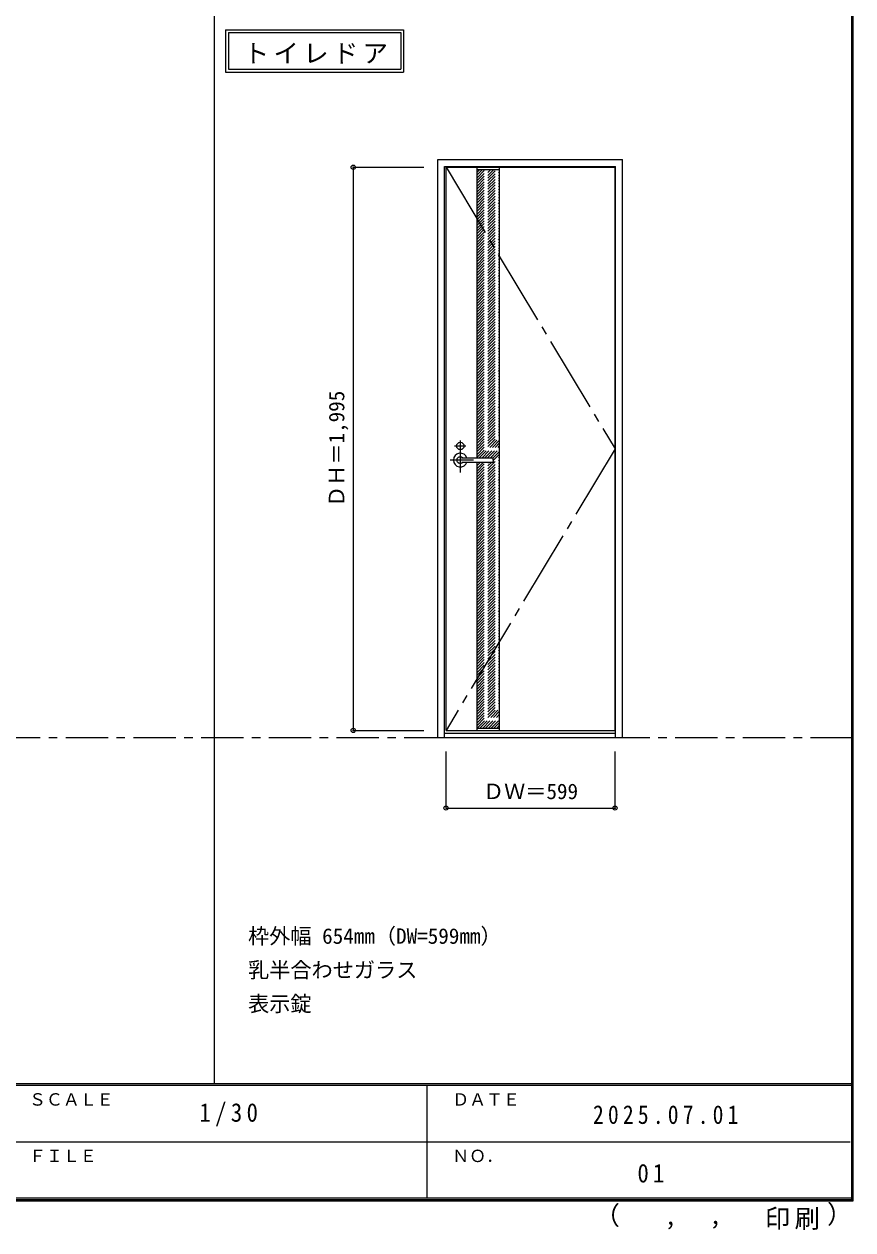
# Model space of a CAD drawing. Units: millimetres, scale not verified. Extents: x -6000 to 5700, y -4307 to 4260.
# Drawn here: x 2763 to 5700, y -4307 to -36 of the extents above; entities that cross this region are included whole.
import ezdxf
from ezdxf.enums import TextEntityAlignment as Align

# ---------------------------------------------------------------- set-up
doc = ezdxf.new("R2010")
doc.units = ezdxf.units.MM
doc.header["$LTSCALE"] = 30
doc.header["$PDMODE"] = 32
doc.header["$PDSIZE"] = 15
for name, pattern in [('CHAIN1', [8, 5, -1, 1, -1]), ('CHAIN2', [12, 9, -1, 1, -1]), ('DASHED1', [1.8, 1.2, -0.6])]:
    doc.linetypes.add(name, pattern=pattern)
for name, color, linetype in [('0-1_通り芯', 7, 'CHAIN1'), ('0-2_扉', 3, 'Continuous'), ('0-3_仕上げ', 3, 'Continuous'), ('0-4_枠', 3, 'Continuous'), ('0-7', 7, 'CHAIN2'), ('0-A_文字', 7, 'Continuous'), ('0-B_寸法', 7, 'Continuous'), ('0-C_ハッチ', 4, 'DASHED1'), ('F-1_枠', 6, 'Continuous'), ('F-A_文字', 7, 'Continuous')]:
    doc.layers.add(name, color=color, linetype=linetype)
doc.layers.add('0-5_レバー', color=7, linetype='Continuous', lineweight=18)
doc.styles.add('ＭＳ ゴシック', font='')
doc.styles.get('ＭＳ ゴシック').set_extended_font_data('MS Gothic')

msp = doc.modelspace()

# ---------------------------------------------------------------- linework, layer by layer
at = {"layer": '0-1_通り芯', "color": 4}
msp.add_line((4288.5, -1530), (4328.5, -1530), dxfattribs=at)
at = {"layer": '0-1_通り芯'}
msp.add_line((-5490, -2562.5), (5700, -2562.5), dxfattribs=at)
at = {"layer": '0-2_扉'}
for p, q in [((4258, -542.5), (4857, -542.5)), ((4258, -2537.5), (4258, -542.5)), ((4857, -2537.5), (4857, -542.5)), ((4258, -2537.5), (4857, -2537.5))]:
    msp.add_line(p, q, dxfattribs=at)
at = {"layer": '0-3_仕上げ'}
for p, q in [((4368, -1573), (4368, -542.5)), ((4448, -2537.5), (4448, -542.5)), ((4368, -2537.5), (4368, -1587))]:
    msp.add_line(p, q, dxfattribs=at)
at = {"layer": '0-3_仕上げ', "color": 7}
for p, q in [((4368, -550.5), (4448, -550.5)), ((4368, -2529.5), (4448, -2529.5))]:
    msp.add_line(p, q, dxfattribs=at)
at = {"layer": '0-4_枠'}
for p, q in [((4229, -515.5), (4883, -515.5)), ((4229, -2562.5), (4229, -515.5)), ((4253, -539.5), (4859, -539.5)), ((4253, -2562.5), (4253, -539.5)), ((4859, -2562.5), (4859, -539.5)), ((4883, -2562.5), (4883, -515.5)), ((4229, -2562.5), (4883, -2562.5)), ((4253, -2547.5), (4859, -2547.5))]:
    msp.add_line(p, q, dxfattribs=at)
at = {"layer": '0-5_レバー', "color": 4, "linetype": 'CHAIN1'}
for p, q in [((4308.5, -1510), (4308.5, -1623.39)), ((4355.3, -1580), (4272.28, -1580))]:
    msp.add_line(p, q, dxfattribs=at)
at = {"layer": '0-5_レバー'}
for q in [(4425.5, -1574.51), (4425.5, -1585.5)]:
    msp.add_line((4425.5, -1580), q, dxfattribs=at)
for points in [[(4318.46, -1573.01), (4317.69, -1572.22), (4315.72, -1570.85), (4313.48, -1569.84), (4311.04, -1569.21), (4308.5, -1569), (4305.96, -1569.21), (4303.53, -1569.84), (4301.28, -1570.85), (4299.31, -1572.22), (4297.69, -1573.89), (4296.49, -1575.79), (4295.75, -1577.85), (4295.5, -1580), (4295.75, -1582.15), (4296.49, -1584.21), (4297.69, -1586.11), (4299.31, -1587.78), (4301.28, -1589.15), (4303.53, -1590.16), (4305.96, -1590.79), (4308.5, -1591), (4311.04, -1590.79), (4313.48, -1590.16), (4315.72, -1589.15), (4317.69, -1587.78), (4318.46, -1586.99)], [(4424, -1573), (4414.27, -1573), (4404.09, -1573), (4394.49, -1573), (4385.5, -1573), (4377.09, -1573), (4369.28, -1573), (4362.46, -1573), (4356.16, -1573), (4350.4, -1573), (4345.15, -1573), (4340.36, -1573), (4335.71, -1573), (4331.5, -1573), (4327.75, -1573), (4325.75, -1573), (4323.9, -1573), (4321.89, -1573.01), (4319.48, -1573.01), (4317.99, -1573.01), (4316.45, -1573.01), (4314.93, -1573.01), (4313.83, -1573.01), (4313.37, -1573.01), (4313.37, -1573.02)], [(4424, -1573), (4414.92, -1573), (4414.52, -1573)], [(4313.52, -1586.99), (4313.65, -1586.99), (4314.09, -1586.99), (4314.81, -1586.99), (4315.83, -1586.99), (4317.09, -1586.99), (4318.44, -1586.99), (4321.3, -1586.99), (4324.28, -1587), (4327.3, -1587), (4330.34, -1587), (4333.41, -1587), (4336.49, -1587), (4340.49, -1587), (4344.9, -1587), (4349.87, -1587), (4355.4, -1587), (4361.49, -1587), (4368.14, -1587), (4375.35, -1587), (4383.94, -1587), (4393.2, -1587), (4403.14, -1587), (4413.75, -1587), (4424, -1587)]]:
    msp.add_lwpolyline(points, dxfattribs=at)
at = {"layer": '0-5_レバー', "color": 4}
msp.add_circle((4308.5, -1530), 13, dxfattribs=at)
at = {"layer": '0-5_レバー'}
for centre, radius, start, end in [((4308.5, -1580), 24.55, 16.59952, 343.36736), ((4424, -1574.5), 1.5, 0.00847, 89.9163), ((4424, -1574.5), 1.5, 360, 90.17419), ((4424, -1585.5), 1.5, 270.16419, 0), ((4424, -1585.5), 1.5, 269.91059, 359.99153)]:
    msp.add_arc(centre, radius, start, end, dxfattribs=at)
at = {"layer": '0-7'}
for p, q in [((4258, -542.5), (4857, -1540)), ((4857, -1540), (4258, -2537.5))]:
    msp.add_line(p, q, dxfattribs=at)
at = {"layer": '0-A_文字'}
for p, q in [((3476.4, -55.5), (3476.4, -205.5)), ((3486.4, -65.5), (3486.4, -195.5)), ((3486.4, -65.5), (4097.43, -65.5)), ((4097.43, -65.5), (4097.43, -195.5)), ((3476.4, -205.5), (4107.43, -205.5)), ((3486.4, -195.5), (4097.43, -195.5))]:
    msp.add_line(p, q, dxfattribs=at)
msp.add_lwpolyline([(3476.4, -55.5), (4107.43, -55.5), (4107.43, -205.5)], dxfattribs=at)
at = {"layer": '0-B_寸法', "color": 4}
for p, q in [((3929, -542.5), (4179, -542.5)), ((3929, -542.5), (3929, -2537.5)), ((3929, -2537.5), (4179, -2537.5)), ((4258, -2812.5), (4258, -2612.5)), ((4857, -2812.5), (4857, -2612.5)), ((4258, -2812.5), (4857, -2812.5))]:
    msp.add_line(p, q, dxfattribs=at)
at = {"layer": '0-B_寸法'}
for p in [(3929, -542.5), (3929, -2537.5), (4258, -2812.5), (4857, -2812.5)]:
    msp.add_point(p, dxfattribs=at)
at = {"layer": '0-C_ハッチ'}
for p, q in [((4368, -629.2), (4446.7, -550.5)), ((4368, -619.3), (4436.8, -550.5)), ((4368, -609.4), (4426.9, -550.5)), ((4368, -599.51), (4417.01, -550.5)), ((4368, -589.61), (4407.11, -550.5)), ((4368, -579.71), (4397.21, -550.5)), ((4368, -569.81), (4387.31, -550.5)), ((4368, -559.91), (4377.41, -550.5)), ((4368, -639.1), (4448, -559.1)), ((4368, -649), (4448, -569)), ((4368, -658.9), (4448, -578.9)), ((4368, -668.8), (4448, -588.8)), ((4368, -678.7), (4448, -598.7)), ((4368, -688.6), (4448, -608.6)), ((4368, -698.5), (4448, -618.5)), ((4368, -708.4), (4448, -628.4)), ((4368, -718.3), (4448, -638.3)), ((4368, -728.2), (4448, -648.2)), ((4368, -738.1), (4448, -658.1)), ((4368, -748), (4448, -668)), ((4368, -757.9), (4448, -677.9)), ((4368, -767.8), (4448, -687.8)), ((4368, -777.7), (4448, -697.7)), ((4368, -787.6), (4448, -707.6)), ((4368, -797.5), (4448, -717.5)), ((4368, -807.39), (4448, -727.39)), ((4368, -817.29), (4448, -737.29)), ((4368, -827.19), (4448, -747.19)), ((4368, -837.09), (4448, -757.09)), ((4368, -846.99), (4448, -766.99)), ((4368, -856.89), (4448, -776.89)), ((4368, -866.79), (4448, -786.79)), ((4368, -876.69), (4448, -796.69)), ((4368, -886.59), (4448, -806.59)), ((4368, -896.49), (4448, -816.49)), ((4368, -906.39), (4448, -826.39)), ((4368, -916.29), (4448, -836.29)), ((4368, -926.19), (4448, -846.19)), ((4368, -936.09), (4448, -856.09)), ((4368, -945.99), (4448, -865.99)), ((4368, -955.89), (4448, -875.89)), ((4368, -965.79), (4448, -885.79)), ((4368, -975.69), (4448, -895.69)), ((4368, -985.59), (4448, -905.59)), ((4368, -995.48), (4448, -915.48)), ((4368, -1005.38), (4448, -925.38)), ((4368, -1015.28), (4448, -935.28)), ((4368, -1025.18), (4448, -945.18)), ((4368, -1035.08), (4448, -955.08)), ((4368, -1044.98), (4448, -964.98)), ((4368, -1054.88), (4448, -974.88)), ((4368, -1064.78), (4448, -984.78)), ((4368, -1074.68), (4448, -994.68)), ((4368, -1084.58), (4448, -1004.58)), ((4368, -1094.48), (4448, -1014.48)), ((4368, -1104.38), (4448, -1024.38)), ((4368, -1114.28), (4448, -1034.28)), ((4368, -1124.18), (4448, -1044.18)), ((4368, -1134.08), (4448, -1054.08)), ((4368, -1143.98), (4448, -1063.98)), ((4368, -1153.88), (4448, -1073.88)), ((4368, -1163.78), (4448, -1083.78)), ((4368, -1173.68), (4448, -1093.68)), ((4368, -1183.58), (4448, -1103.58)), ((4368, -1193.47), (4448, -1113.47)), ((4368, -1203.37), (4448, -1123.37)), ((4368, -1213.27), (4448, -1133.27)), ((4368, -1223.17), (4448, -1143.17)), ((4368, -1233.07), (4448, -1153.07)), ((4368, -1242.97), (4448, -1162.97)), ((4368, -1252.87), (4448, -1172.87)), ((4368, -1262.77), (4448, -1182.77)), ((4368, -1272.67), (4448, -1192.67)), ((4368, -1282.57), (4448, -1202.57)), ((4368, -1292.47), (4448, -1212.47)), ((4368, -1302.37), (4448, -1222.37)), ((4368, -1312.27), (4448, -1232.27)), ((4368, -1322.17), (4448, -1242.17)), ((4368, -1332.07), (4448, -1252.07)), ((4368, -1341.97), (4448, -1261.97)), ((4368, -1351.87), (4448, -1271.87)), ((4368, -1361.77), (4448, -1281.77)), ((4368, -1371.67), (4448, -1291.67)), ((4368, -1381.57), (4448, -1301.57)), ((4368, -1391.46), (4448, -1311.46)), ((4368, -1401.36), (4448, -1321.36)), ((4368, -1411.26), (4448, -1331.26)), ((4368, -1421.16), (4448, -1341.16)), ((4368, -1431.06), (4448, -1351.06)), ((4368, -1440.96), (4448, -1360.96)), ((4368, -1450.86), (4448, -1370.86)), ((4368, -1460.76), (4448, -1380.76)), ((4368, -1470.66), (4448, -1390.66)), ((4368, -1480.56), (4448, -1400.56)), ((4368, -1490.46), (4448, -1410.46)), ((4368, -1500.36), (4448, -1420.36)), ((4368, -1510.26), (4448, -1430.26)), ((4368, -1520.16), (4448, -1440.16)), ((4368, -1530.06), (4448, -1450.06)), ((4368, -1539.96), (4448, -1459.96)), ((4368, -1549.86), (4448, -1469.86)), ((4368, -1559.76), (4448, -1479.76)), ((4368, -1569.66), (4448, -1489.66)), ((4374.55, -1573), (4448, -1499.56)), ((4384.45, -1573), (4448, -1509.45)), ((4394.35, -1573), (4448, -1519.35)), ((4404.17, -1573.08), (4448, -1529.25)), ((4368, -1648.85), (4448, -1568.85)), ((4368, -1658.75), (4448, -1578.75)), ((4414.15, -1573), (4448, -1539.15)), ((4424.05, -1573), (4448, -1549.05)), ((4425.5, -1581.45), (4448, -1558.95)), ((4368, -1589.45), (4370.46, -1587)), ((4368, -1599.35), (4380.36, -1587)), ((4368, -1609.25), (4390.26, -1587)), ((4368, -1619.15), (4400.15, -1587)), ((4368, -1629.05), (4410.05, -1587)), ((4368, -1638.95), (4419.95, -1587)), ((4368, -1668.65), (4448, -1588.65)), ((4368, -1678.55), (4448, -1598.55)), ((4368, -1688.45), (4448, -1608.45)), ((4368, -1698.35), (4448, -1618.35)), ((4368, -1708.25), (4448, -1628.25)), ((4368, -1718.15), (4448, -1638.15)), ((4368, -1728.05), (4448, -1648.05)), ((4368, -1737.95), (4448, -1657.95)), ((4368, -1747.85), (4448, -1667.85)), ((4368, -1757.75), (4448, -1677.75)), ((4368, -1767.65), (4448, -1687.65)), ((4368, -1777.55), (4448, -1697.55)), ((4368, -1787.44), (4448, -1707.44)), ((4368, -1797.34), (4448, -1717.34)), ((4368, -1807.24), (4448, -1727.24)), ((4368, -1817.14), (4448, -1737.14)), ((4368, -1827.04), (4448, -1747.04)), ((4368, -1836.94), (4448, -1756.94)), ((4368, -1846.84), (4448, -1766.84)), ((4368, -1856.74), (4448, -1776.74)), ((4368, -1866.64), (4448, -1786.64)), ((4368, -1876.54), (4448, -1796.54)), ((4368, -1886.44), (4448, -1806.44)), ((4368, -1896.34), (4448, -1816.34)), ((4368, -1906.24), (4448, -1826.24)), ((4368, -1916.14), (4448, -1836.14)), ((4368, -1926.04), (4448, -1846.04)), ((4368, -1935.94), (4448, -1855.94)), ((4368, -1945.84), (4448, -1865.84)), ((4368, -1955.74), (4448, -1875.74)), ((4368, -1965.64), (4448, -1885.64)), ((4368, -1975.53), (4448, -1895.53)), ((4368, -1985.43), (4448, -1905.43)), ((4368, -1995.33), (4448, -1915.33)), ((4368, -2005.23), (4448, -1925.23)), ((4368, -2015.13), (4448, -1935.13)), ((4368, -2025.03), (4448, -1945.03)), ((4368, -2034.93), (4448, -1954.93)), ((4368, -2044.83), (4448, -1964.83)), ((4368, -2054.73), (4448, -1974.73)), ((4368, -2064.63), (4448, -1984.63)), ((4368, -2074.53), (4448, -1994.53)), ((4368, -2084.43), (4448, -2004.43)), ((4368, -2094.33), (4448, -2014.33)), ((4368, -2104.23), (4448, -2024.23)), ((4368, -2114.13), (4448, -2034.13)), ((4368, -2124.03), (4448, -2044.03)), ((4368, -2133.93), (4448, -2053.93)), ((4368, -2143.83), (4448, -2063.83)), ((4368, -2153.73), (4448, -2073.73)), ((4368, -2163.63), (4448, -2083.63)), ((4368, -2173.52), (4448, -2093.52)), ((4368, -2183.42), (4448, -2103.42)), ((4368, -2193.32), (4448, -2113.32)), ((4368, -2203.22), (4448, -2123.22)), ((4368, -2213.12), (4448, -2133.12)), ((4368, -2223.02), (4448, -2143.02)), ((4368, -2232.92), (4448, -2152.92)), ((4368, -2242.82), (4448, -2162.82)), ((4368, -2252.72), (4448, -2172.72)), ((4368, -2262.62), (4448, -2182.62)), ((4368, -2272.52), (4448, -2192.52)), ((4368, -2282.42), (4448, -2202.42)), ((4368, -2292.32), (4448, -2212.32)), ((4368, -2302.22), (4448, -2222.22)), ((4368, -2312.12), (4448, -2232.12)), ((4368, -2322.02), (4448, -2242.02)), ((4368, -2331.92), (4448, -2251.92)), ((4368, -2341.82), (4448, -2261.82)), ((4368, -2351.72), (4448, -2271.72)), ((4368, -2361.62), (4448, -2281.62)), ((4368, -2371.51), (4448, -2291.51)), ((4368, -2381.41), (4448, -2301.41)), ((4368, -2391.31), (4448, -2311.31)), ((4368, -2401.21), (4448, -2321.21)), ((4368, -2411.11), (4448, -2331.11)), ((4368, -2421.01), (4448, -2341.01)), ((4368, -2430.91), (4448, -2350.91)), ((4368, -2440.81), (4448, -2360.81)), ((4368, -2450.71), (4448, -2370.71)), ((4368, -2460.61), (4448, -2380.61)), ((4368, -2470.51), (4448, -2390.51)), ((4368, -2480.41), (4448, -2400.41)), ((4368, -2490.31), (4448, -2410.31)), ((4368, -2500.21), (4448, -2420.21)), ((4368, -2510.11), (4448, -2430.11)), ((4368, -2520.01), (4448, -2440.01)), ((4368.41, -2529.5), (4448, -2449.91)), ((4378.31, -2529.5), (4448, -2459.81)), ((4388.21, -2529.5), (4448, -2469.71)), ((4398.11, -2529.5), (4448, -2479.61)), ((4408, -2529.5), (4448, -2489.5)), ((4417.9, -2529.5), (4448, -2499.4)), ((4427.8, -2529.5), (4448, -2509.3)), ((4437.7, -2529.5), (4448, -2519.2)), ((4447.6, -2529.5), (4448, -2529.1))]:
    msp.add_line(p, q, dxfattribs=at)
at = {"layer": 'F-1_枠'}
for p, q in [((3436.4, 4175), (3436.4, -3790)), ((5695, 4175), (5695, -4205)), ((5700, 4175), (5700, -4205)), ((5700, -3790), (-6000, -3790)), ((5700, -3795), (-6000, -3795)), ((4190, -3795), (4190, -4195)), ((-150, -3995), (5690, -3995.01)), ((5700, -4195), (-6000, -4195)), ((5700, -4200), (-6000, -4200)), ((5700, -4205), (-6000, -4205))]:
    msp.add_line(p, q, dxfattribs=at)

# ---------------------------------------------------------------- texts
at = {"layer": '0-A_文字', "style": 'ＭＳ ゴシック'}
for s, p in [('枠外幅 654mm（DW=599mm）', (3556.4, -3310)), ('乳半合わせガラス', (3556.4, -3430)), ('表示錠', (3556.4, -3550))]:
    msp.add_text(s, height=54.99, dxfattribs=at).set_placement(p, align=Align.BOTTOM_LEFT)
at = {"layer": '0-A_文字', "insert": (3541.06, -175.5), "char_height": 65.98, "attachment_point": 7, "style": 'ＭＳ ゴシック'}
msp.add_mtext('\\T1.17;トイレドア', dxfattribs=at)
at = {"layer": '0-B_寸法', "style": 'ＭＳ ゴシック'}
msp.add_text('ＤＨ＝1,995', height=54.99, rotation=90, dxfattribs=at).set_placement((3914, -1746.25), align=Align.BOTTOM_LEFT)
msp.add_text('ＤＷ＝599', height=54.99, dxfattribs=at).set_placement((4388.75, -2797.5), align=Align.BOTTOM_LEFT)
at = {"layer": 'F-A_文字', "style": 'ＭＳ ゴシック'}
for s, height, p in [('ＳＣＡＬＥ', 43.99, (2780, -3880)), ('ＤＡＴＥ', 43.99, (4280, -3880)), ('ＦＩＬＥ', 43.99, (2780, -4080)), ('ＮＯ．', 43.99, (4280, -4080)), ('（', 65.98, (4784.03, -4308.31)), ('）', 65.98, (5608.4, -4304.13)), (',', 65.98, (5031.28, -4308.31)), (',', 65.98, (5190.2, -4305.53))]:
    msp.add_text(s, height=height, dxfattribs=at).set_placement(p, align=Align.BOTTOM_LEFT)
at = {"layer": 'F-A_文字', "char_height": 65.98, "attachment_point": 7, "style": 'ＭＳ ゴシック'}
for s, insert in [('\\T1.38;\\W0.9;1/30', (3383.75, -3940)), ('\\T1.39;\\W0.85;2025.07.01', (4778.75, -3932.5)), ('\\T1.36;\\W0.9;01', (4936.25, -4140)), ('\\T1.17;印刷', (5388.15, -4306.92))]:
    msp.add_mtext(s, dxfattribs=dict(at, insert=insert))

doc.saveas('drawing.dxf')
